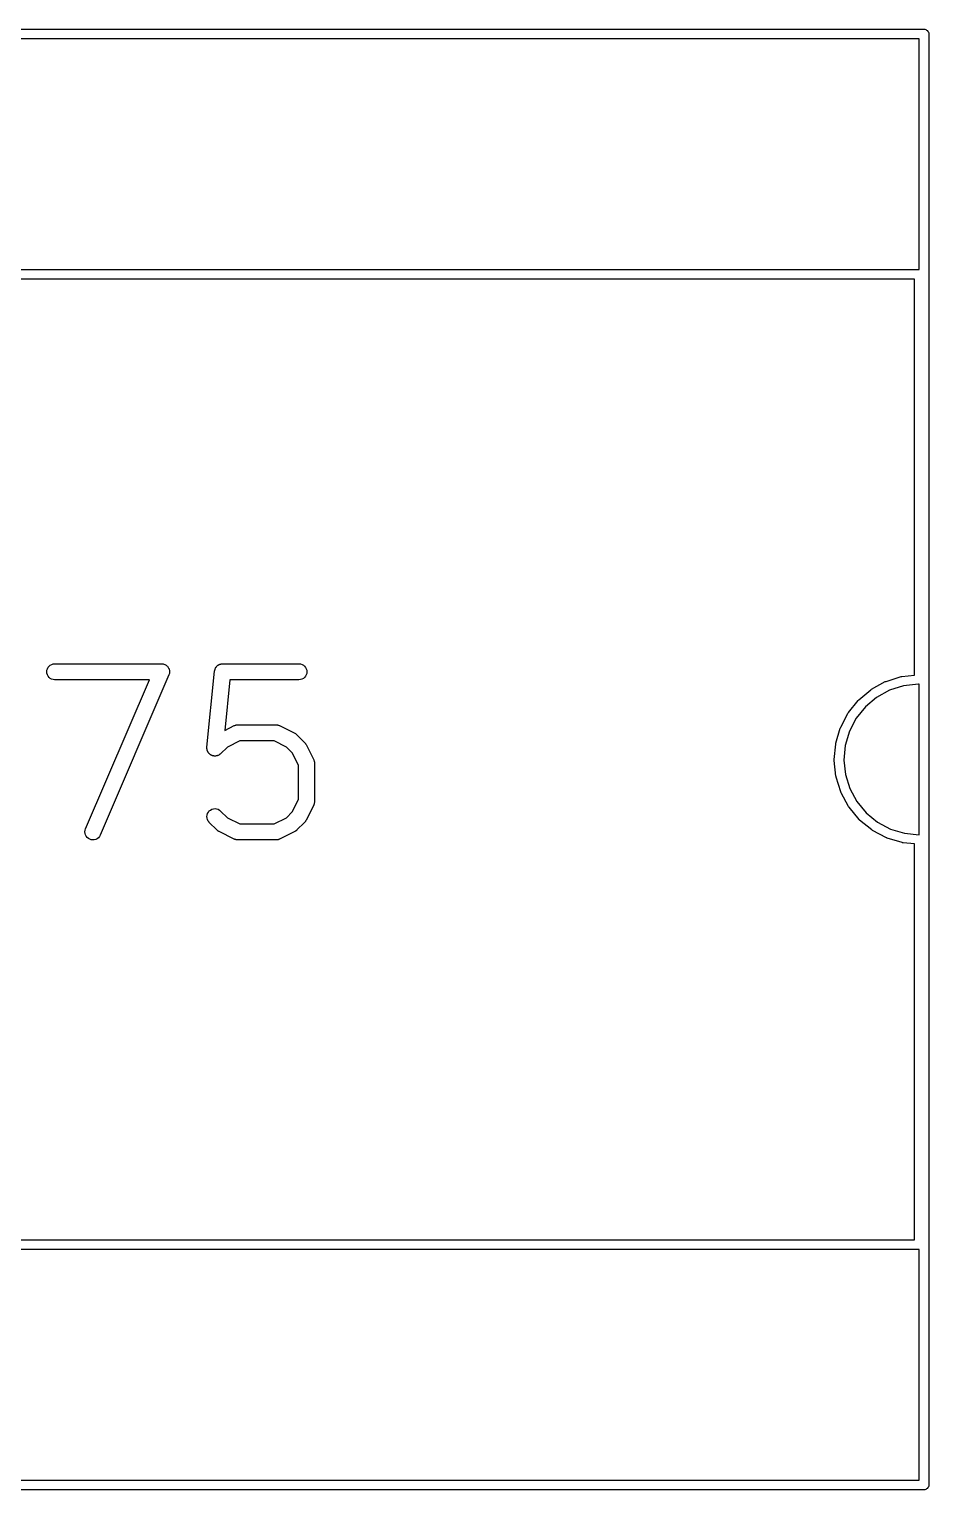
# Model space of a CAD drawing. Extents: x 94.4 to 145.6, y -140.8 to -106.9.
# Drawn here: x 134.36 to 145.59, y -140.82 to -122.58 of the extents above; entities that cross this region are included whole.
import ezdxf

# ---------------------------------------------------------------- set-up
doc = ezdxf.new("R2010")
doc.units = 0
doc.layers.add('BLACK', color=7, linetype='CONTINUOUS')

msp = doc.modelspace()

# ---------------------------------------------------------------- linework, layer by layer
at = {"layer": 'BLACK', "linetype": 'CONTINUOUS'}
for p, q in [((94.498, -122.579), (145.532, -122.579)), ((145.475, -122.699), (94.555, -122.699)), ((145.475, -125.579), (145.475, -122.699)), ((145.532, -122.579), (145.535, -122.579)), ((145.535, -122.579), (145.538, -122.579)), ((145.538, -122.579), (145.547, -122.58)), ((145.547, -122.58), (145.558, -122.583)), ((145.558, -122.583), (145.568, -122.589)), ((145.568, -122.589), (145.578, -122.596)), ((145.578, -122.596), (145.585, -122.606)), ((145.585, -122.606), (145.591, -122.616)), ((145.591, -122.616), (145.594, -122.627)), ((145.594, -122.627), (145.595, -122.639)), ((145.595, -122.639), (145.595, -122.642)), ((145.595, -122.642), (145.595, -140.756)), ((94.558, -125.579), (145.472, -125.579)), ((145.472, -125.579), (145.475, -125.579)), ((145.475, -125.579), (145.475, -125.579)), ((145.415, -125.699), (94.615, -125.699)), ((145.415, -130.644), (145.415, -125.699)), ((134.584, -130.603), (134.586, -130.584)), ((134.586, -130.584), (134.591, -130.565)), ((134.591, -130.565), (134.601, -130.548)), ((134.601, -130.548), (134.613, -130.533)), ((134.613, -130.533), (134.628, -130.52)), ((134.628, -130.52), (134.645, -130.511)), ((134.645, -130.511), (134.664, -130.506)), ((134.664, -130.506), (134.684, -130.504)), ((134.684, -130.504), (136.017, -130.504)), ((136.017, -130.504), (136.018, -130.504)), ((136.018, -130.504), (136.019, -130.504)), ((136.019, -130.504), (136.019, -130.504)), ((136.019, -130.504), (136.028, -130.505)), ((136.028, -130.505), (136.038, -130.506)), ((136.038, -130.506), (136.038, -130.506)), ((136.038, -130.506), (136.038, -130.506)), ((136.038, -130.506), (136.047, -130.509)), ((136.047, -130.509), (136.056, -130.512)), ((136.056, -130.512), (136.057, -130.512)), ((136.057, -130.512), (136.057, -130.512)), ((136.057, -130.512), (136.065, -130.517)), ((136.065, -130.517), (136.073, -130.521)), ((136.073, -130.521), (136.074, -130.521)), ((136.074, -130.521), (136.074, -130.522)), ((136.074, -130.522), (136.081, -130.528)), ((136.081, -130.528), (136.088, -130.534)), ((136.088, -130.534), (136.089, -130.534)), ((136.089, -130.534), (136.089, -130.534)), ((136.089, -130.534), (136.095, -130.542)), ((136.095, -130.542), (136.101, -130.549)), ((136.101, -130.549), (136.101, -130.549)), ((136.101, -130.549), (136.101, -130.55)), ((136.101, -130.55), (136.105, -130.558)), ((136.105, -130.558), (136.11, -130.566)), ((136.11, -130.566), (136.11, -130.567)), ((136.11, -130.567), (136.11, -130.567)), ((136.11, -130.567), (136.112, -130.576)), ((136.112, -130.576), (136.115, -130.585)), ((136.115, -130.585), (136.115, -130.585)), ((136.115, -130.585), (136.115, -130.586)), ((136.115, -130.586), (136.116, -130.595)), ((136.116, -130.595), (136.117, -130.604)), ((136.584, -131.546), (136.679, -130.594)), ((136.679, -130.592), (136.68, -130.588)), ((136.679, -130.594), (136.679, -130.592)), ((136.68, -130.588), (136.681, -130.584)), ((136.681, -130.584), (136.682, -130.579)), ((136.682, -130.579), (136.684, -130.573)), ((136.684, -130.573), (136.685, -130.569)), ((136.685, -130.569), (136.687, -130.565)), ((136.687, -130.565), (136.689, -130.56)), ((136.689, -130.56), (136.691, -130.555)), ((136.691, -130.555), (136.694, -130.552)), ((136.694, -130.552), (136.696, -130.548)), ((136.696, -130.548), (136.699, -130.544)), ((136.699, -130.544), (136.702, -130.539)), ((136.702, -130.539), (136.706, -130.536)), ((136.706, -130.536), (136.708, -130.533)), ((136.708, -130.533), (136.712, -130.529)), ((136.712, -130.529), (136.716, -130.526)), ((136.716, -130.526), (136.72, -130.523)), ((136.72, -130.523), (136.723, -130.52)), ((136.723, -130.52), (136.728, -130.518)), ((136.728, -130.518), (136.733, -130.515)), ((136.733, -130.515), (136.737, -130.513)), ((136.737, -130.513), (136.741, -130.511)), ((136.741, -130.511), (136.746, -130.51)), ((136.746, -130.51), (136.751, -130.508)), ((136.751, -130.508), (136.755, -130.507)), ((136.755, -130.507), (136.759, -130.506)), ((136.759, -130.506), (136.765, -130.505)), ((136.765, -130.505), (136.77, -130.504)), ((136.77, -130.504), (136.774, -130.504)), ((136.774, -130.504), (136.779, -130.504)), ((136.779, -130.504), (137.731, -130.504)), ((137.731, -130.504), (137.733, -130.504)), ((137.733, -130.504), (137.752, -130.506)), ((137.752, -130.506), (137.771, -130.512)), ((137.771, -130.512), (137.788, -130.521)), ((137.788, -130.521), (137.803, -130.534)), ((137.803, -130.534), (137.815, -130.549)), ((137.815, -130.549), (137.824, -130.566)), ((137.824, -130.566), (137.829, -130.585)), ((137.829, -130.585), (137.831, -130.604)), ((134.585, -130.622), (134.584, -130.603)), ((134.591, -130.641), (134.585, -130.622)), ((134.6, -130.659), (134.591, -130.641)), ((134.612, -130.674), (134.6, -130.659)), ((134.627, -130.686), (134.612, -130.674)), ((134.644, -130.696), (134.627, -130.686)), ((134.663, -130.702), (134.644, -130.696)), ((134.682, -130.704), (134.663, -130.702)), ((134.684, -130.704), (134.682, -130.704)), ((135.865, -130.704), (134.684, -130.704)), ((135.068, -132.564), (135.865, -130.704)), ((136.109, -130.643), (135.252, -132.643)), ((136.112, -130.633), (136.109, -130.643)), ((136.109, -130.643), (136.109, -130.643)), ((136.109, -130.643), (136.109, -130.643)), ((136.115, -130.625), (136.112, -130.633)), ((136.116, -130.614), (136.115, -130.624)), ((136.115, -130.624), (136.115, -130.624)), ((136.115, -130.624), (136.115, -130.625)), ((136.117, -130.605), (136.116, -130.614)), ((136.117, -130.604), (136.117, -130.605)), ((136.117, -130.605), (136.117, -130.605)), ((136.869, -130.704), (136.806, -131.335)), ((137.731, -130.704), (136.869, -130.704)), ((137.751, -130.702), (137.731, -130.704)), ((137.769, -130.696), (137.751, -130.702)), ((137.787, -130.687), (137.769, -130.696)), ((137.802, -130.675), (137.787, -130.687)), ((137.814, -130.66), (137.802, -130.675)), ((137.823, -130.643), (137.814, -130.66)), ((137.829, -130.624), (137.823, -130.643)), ((137.831, -130.604), (137.829, -130.624)), ((144.881, -130.821), (145.052, -130.727)), ((145.052, -130.727), (145.053, -130.727)), ((145.053, -130.727), (145.058, -130.725)), ((145.058, -130.725), (145.063, -130.723)), ((145.063, -130.723), (145.249, -130.664)), ((145.28, -130.78), (145.105, -130.835)), ((145.249, -130.664), (145.25, -130.663)), ((145.25, -130.663), (145.255, -130.662)), ((145.255, -130.662), (145.26, -130.661)), ((145.26, -130.661), (145.415, -130.644)), ((145.465, -130.759), (145.28, -130.78)), ((145.472, -130.759), (145.465, -130.759)), ((145.475, -130.759), (145.472, -130.759)), ((145.475, -132.639), (145.475, -130.759)), ((145.475, -130.759), (145.475, -130.759)), ((144.591, -131.114), (144.714, -130.962)), ((144.714, -130.961), (144.718, -130.957)), ((144.714, -130.962), (144.714, -130.961)), ((144.718, -130.957), (144.722, -130.953)), ((144.722, -130.953), (144.871, -130.828)), ((144.944, -130.924), (144.804, -131.042)), ((144.871, -130.828), (144.872, -130.827)), ((144.872, -130.827), (144.877, -130.824)), ((144.877, -130.824), (144.881, -130.821)), ((145.105, -130.835), (144.944, -130.924)), ((144.495, -131.297), (144.585, -131.124)), ((144.585, -131.123), (144.589, -131.118)), ((144.585, -131.124), (144.585, -131.123)), ((144.589, -131.118), (144.591, -131.114)), ((144.804, -131.042), (144.689, -131.184)), ((136.806, -131.335), (136.925, -131.276)), ((136.925, -131.276), (136.926, -131.276)), ((136.926, -131.276), (136.929, -131.275)), ((136.929, -131.275), (136.931, -131.273)), ((136.931, -131.273), (136.938, -131.271)), ((136.938, -131.271), (136.944, -131.269)), ((136.944, -131.269), (136.947, -131.268)), ((136.947, -131.268), (136.95, -131.268)), ((136.95, -131.268), (136.957, -131.267)), ((136.957, -131.267), (136.963, -131.266)), ((136.963, -131.266), (136.966, -131.266)), ((136.966, -131.266), (136.969, -131.266)), ((136.969, -131.266), (137.445, -131.266)), ((137.445, -131.266), (137.447, -131.266)), ((137.447, -131.266), (137.45, -131.266)), ((137.45, -131.266), (137.453, -131.266)), ((137.453, -131.266), (137.459, -131.267)), ((137.459, -131.267), (137.466, -131.268)), ((137.466, -131.268), (137.469, -131.269)), ((137.469, -131.269), (137.472, -131.269)), ((137.472, -131.269), (137.478, -131.272)), ((137.478, -131.272), (137.485, -131.274)), ((137.485, -131.274), (137.487, -131.275)), ((137.487, -131.275), (137.49, -131.276)), ((137.49, -131.276), (137.681, -131.371)), ((144.435, -131.495), (144.49, -131.307)), ((144.49, -131.307), (144.493, -131.302)), ((144.49, -131.307), (144.49, -131.307)), ((144.493, -131.302), (144.495, -131.297)), ((144.689, -131.184), (144.604, -131.347)), ((136.993, -131.466), (136.838, -131.543)), ((137.422, -131.466), (136.993, -131.466)), ((137.577, -131.543), (137.422, -131.466)), ((137.681, -131.371), (137.682, -131.372)), ((137.682, -131.372), (137.687, -131.375)), ((137.687, -131.375), (137.692, -131.378)), ((137.692, -131.378), (137.695, -131.38)), ((137.695, -131.38), (137.698, -131.383)), ((137.698, -131.383), (137.702, -131.387)), ((137.702, -131.387), (137.707, -131.39)), ((137.707, -131.39), (137.802, -131.485)), ((137.802, -131.485), (137.803, -131.486)), ((137.803, -131.486), (137.806, -131.491)), ((137.806, -131.491), (137.81, -131.495)), ((137.81, -131.495), (137.812, -131.498)), ((137.812, -131.498), (137.815, -131.502)), ((137.815, -131.502), (137.818, -131.507)), ((137.818, -131.507), (137.821, -131.511)), ((144.415, -131.701), (144.433, -131.506)), ((144.433, -131.505), (144.434, -131.5)), ((144.433, -131.506), (144.433, -131.505)), ((144.434, -131.5), (144.435, -131.495)), ((144.604, -131.347), (144.552, -131.523)), ((136.584, -131.551), (136.584, -131.546)), ((136.584, -131.556), (136.584, -131.551)), ((136.584, -131.561), (136.584, -131.556)), ((136.584, -131.566), (136.584, -131.561)), ((136.585, -131.57), (136.584, -131.566)), ((136.585, -131.575), (136.585, -131.57)), ((136.587, -131.58), (136.585, -131.575)), ((136.588, -131.585), (136.587, -131.58)), ((136.59, -131.589), (136.588, -131.585)), ((136.591, -131.594), (136.59, -131.589)), ((136.593, -131.598), (136.591, -131.594)), ((136.595, -131.603), (136.593, -131.598)), ((136.598, -131.607), (136.595, -131.603)), ((136.6, -131.611), (136.598, -131.607)), ((136.603, -131.615), (136.6, -131.611)), ((136.606, -131.619), (136.603, -131.615)), ((136.609, -131.623), (136.606, -131.619)), ((136.612, -131.626), (136.609, -131.623)), ((136.616, -131.63), (136.612, -131.626)), ((136.62, -131.633), (136.616, -131.63)), ((136.624, -131.636), (136.62, -131.633)), ((136.627, -131.639), (136.624, -131.636)), ((136.632, -131.641), (136.627, -131.639)), ((136.636, -131.644), (136.632, -131.641)), ((136.64, -131.646), (136.636, -131.644)), ((136.644, -131.648), (136.64, -131.646)), ((136.649, -131.65), (136.644, -131.648)), ((136.654, -131.652), (136.649, -131.65)), ((136.659, -131.653), (136.654, -131.652)), ((136.663, -131.654), (136.659, -131.653)), ((136.668, -131.655), (136.663, -131.654)), ((136.673, -131.656), (136.668, -131.655)), ((136.678, -131.656), (136.673, -131.656)), ((136.683, -131.656), (136.678, -131.656)), ((136.687, -131.656), (136.683, -131.656)), ((136.692, -131.656), (136.687, -131.656)), ((136.697, -131.655), (136.692, -131.656)), ((136.702, -131.654), (136.697, -131.655)), ((136.707, -131.653), (136.702, -131.654)), ((136.712, -131.652), (136.707, -131.653)), ((136.716, -131.65), (136.712, -131.652)), ((136.721, -131.649), (136.716, -131.65)), ((136.725, -131.647), (136.721, -131.649)), ((136.73, -131.645), (136.725, -131.647)), ((136.734, -131.642), (136.73, -131.645)), ((136.738, -131.64), (136.734, -131.642)), ((136.742, -131.637), (136.738, -131.64)), ((136.746, -131.634), (136.742, -131.637)), ((136.75, -131.631), (136.746, -131.634)), ((136.753, -131.628), (136.75, -131.631)), ((136.754, -131.627), (136.753, -131.628)), ((136.838, -131.543), (136.754, -131.627)), ((137.649, -131.615), (137.577, -131.543)), ((137.726, -131.77), (137.649, -131.615)), ((137.821, -131.511), (137.916, -131.702)), ((144.552, -131.523), (144.535, -131.706)), ((137.726, -132.199), (137.726, -131.77)), ((137.916, -131.702), (137.916, -131.703)), ((137.916, -131.703), (137.917, -131.706)), ((137.917, -131.706), (137.919, -131.709)), ((137.919, -131.709), (137.921, -131.715)), ((137.921, -131.715), (137.923, -131.721)), ((137.923, -131.721), (137.924, -131.724)), ((137.924, -131.724), (137.925, -131.727)), ((137.925, -131.727), (137.925, -131.734)), ((137.925, -131.734), (137.926, -131.741)), ((137.926, -131.741), (137.926, -131.744)), ((137.926, -131.744), (137.926, -131.747)), ((137.926, -131.747), (137.926, -132.223)), ((144.415, -131.706), (144.415, -131.701)), ((144.415, -131.711), (144.415, -131.706)), ((144.415, -131.712), (144.415, -131.711)), ((144.436, -131.906), (144.415, -131.712)), ((144.535, -131.706), (144.554, -131.888)), ((144.437, -131.912), (144.436, -131.906)), ((144.438, -131.917), (144.437, -131.912)), ((144.438, -131.918), (144.438, -131.917)), ((144.496, -132.104), (144.438, -131.918)), ((144.554, -131.888), (144.609, -132.063)), ((137.649, -132.354), (137.726, -132.199)), ((137.925, -132.237), (137.924, -132.244)), ((137.926, -132.23), (137.925, -132.237)), ((137.926, -132.223), (137.926, -132.224)), ((137.926, -132.224), (137.926, -132.227)), ((137.926, -132.227), (137.926, -132.23)), ((144.498, -132.109), (144.496, -132.104)), ((144.5, -132.114), (144.498, -132.109)), ((144.5, -132.115), (144.5, -132.114)), ((144.593, -132.287), (144.5, -132.115)), ((144.609, -132.063), (144.696, -132.224)), ((144.696, -132.224), (144.813, -132.366)), ((136.584, -132.412), (136.586, -132.393)), ((136.585, -132.432), (136.584, -132.412)), ((136.586, -132.393), (136.592, -132.374)), ((136.592, -132.374), (136.601, -132.357)), ((136.601, -132.357), (136.613, -132.342)), ((136.613, -132.342), (136.629, -132.33)), ((136.629, -132.33), (136.646, -132.321)), ((136.646, -132.321), (136.664, -132.315)), ((136.664, -132.315), (136.684, -132.313)), ((136.684, -132.313), (136.703, -132.315)), ((136.703, -132.315), (136.722, -132.321)), ((136.722, -132.321), (136.739, -132.33)), ((136.739, -132.33), (136.754, -132.343)), ((136.754, -132.343), (136.838, -132.426)), ((137.577, -132.426), (137.649, -132.354)), ((137.916, -132.268), (137.821, -132.458)), ((137.917, -132.265), (137.916, -132.268)), ((137.918, -132.262), (137.917, -132.265)), ((137.92, -132.256), (137.918, -132.262)), ((137.923, -132.249), (137.92, -132.256)), ((137.924, -132.244), (137.923, -132.246)), ((137.923, -132.246), (137.923, -132.249)), ((144.596, -132.291), (144.593, -132.287)), ((144.599, -132.296), (144.596, -132.291)), ((144.6, -132.296), (144.599, -132.296)), ((144.724, -132.447), (144.6, -132.296)), ((144.813, -132.366), (144.955, -132.482)), ((135.06, -132.602), (135.062, -132.583)), ((135.061, -132.622), (135.06, -132.602)), ((135.062, -132.583), (135.068, -132.564)), ((136.591, -132.45), (136.585, -132.432)), ((136.6, -132.468), (136.591, -132.45)), ((136.612, -132.483), (136.6, -132.468)), ((136.613, -132.484), (136.612, -132.483)), ((136.708, -132.579), (136.613, -132.484)), ((136.712, -132.583), (136.708, -132.579)), ((136.716, -132.587), (136.712, -132.583)), ((136.72, -132.589), (136.716, -132.587)), ((136.723, -132.592), (136.72, -132.589)), ((136.728, -132.594), (136.723, -132.592)), ((136.733, -132.597), (136.728, -132.594)), ((136.734, -132.598), (136.733, -132.597)), ((136.925, -132.693), (136.734, -132.598)), ((136.838, -132.426), (136.993, -132.504)), ((136.993, -132.504), (137.422, -132.504)), ((137.422, -132.504), (137.577, -132.426)), ((137.681, -132.598), (137.49, -132.693)), ((137.685, -132.595), (137.681, -132.598)), ((137.69, -132.592), (137.685, -132.595)), ((137.694, -132.59), (137.69, -132.592)), ((137.697, -132.588), (137.694, -132.59)), ((137.701, -132.584), (137.697, -132.588)), ((137.706, -132.58), (137.701, -132.584)), ((137.707, -132.579), (137.706, -132.58)), ((137.802, -132.484), (137.707, -132.579)), ((137.805, -132.48), (137.802, -132.484)), ((137.809, -132.476), (137.805, -132.48)), ((137.812, -132.472), (137.809, -132.476)), ((137.814, -132.469), (137.812, -132.472)), ((137.817, -132.464), (137.814, -132.469)), ((137.82, -132.459), (137.817, -132.464)), ((137.821, -132.458), (137.82, -132.459)), ((144.728, -132.451), (144.724, -132.447)), ((144.732, -132.455), (144.728, -132.451)), ((144.884, -132.578), (144.732, -132.455)), ((144.732, -132.455), (144.732, -132.455)), ((144.888, -132.581), (144.884, -132.578)), ((144.893, -132.584), (144.888, -132.581)), ((144.893, -132.585), (144.893, -132.584)), ((145.066, -132.677), (144.893, -132.585)), ((144.955, -132.482), (145.117, -132.568)), ((145.117, -132.568), (145.292, -132.621)), ((135.067, -132.641), (135.061, -132.622)), ((135.076, -132.658), (135.067, -132.641)), ((135.088, -132.673), (135.076, -132.658)), ((135.103, -132.686), (135.088, -132.673)), ((135.12, -132.695), (135.103, -132.686)), ((135.138, -132.701), (135.12, -132.695)), ((135.158, -132.704), (135.138, -132.701)), ((135.177, -132.702), (135.158, -132.704)), ((135.196, -132.697), (135.177, -132.702)), ((135.213, -132.688), (135.196, -132.697)), ((135.229, -132.676), (135.213, -132.688)), ((135.241, -132.661), (135.229, -132.676)), ((135.251, -132.644), (135.241, -132.661)), ((135.252, -132.643), (135.251, -132.644)), ((136.927, -132.694), (136.925, -132.693)), ((136.93, -132.696), (136.927, -132.694)), ((136.936, -132.698), (136.93, -132.696)), ((136.943, -132.7), (136.936, -132.698)), ((136.946, -132.701), (136.943, -132.7)), ((136.948, -132.702), (136.946, -132.701)), ((136.955, -132.702), (136.948, -132.702)), ((136.962, -132.703), (136.955, -132.702)), ((136.965, -132.703), (136.962, -132.703)), ((136.968, -132.704), (136.965, -132.703)), ((136.969, -132.704), (136.968, -132.704)), ((137.445, -132.704), (136.969, -132.704)), ((137.448, -132.703), (137.445, -132.704)), ((137.451, -132.704), (137.448, -132.703)), ((137.458, -132.703), (137.451, -132.704)), ((137.465, -132.702), (137.458, -132.703)), ((137.468, -132.701), (137.465, -132.702)), ((137.471, -132.701), (137.468, -132.701)), ((137.477, -132.698), (137.471, -132.701)), ((137.484, -132.696), (137.477, -132.698)), ((137.486, -132.695), (137.484, -132.696)), ((137.489, -132.694), (137.486, -132.695)), ((137.49, -132.693), (137.489, -132.694)), ((145.071, -132.679), (145.066, -132.677)), ((145.076, -132.681), (145.071, -132.679)), ((145.077, -132.681), (145.076, -132.681)), ((145.263, -132.737), (145.077, -132.681)), ((145.269, -132.738), (145.263, -132.737)), ((145.274, -132.74), (145.269, -132.738)), ((145.275, -132.74), (145.274, -132.74)), ((145.415, -132.753), (145.275, -132.74)), ((145.292, -132.621), (145.475, -132.639)), ((145.415, -137.699), (145.415, -132.753)), ((145.475, -132.639), (145.475, -132.639)), ((94.615, -137.699), (145.415, -137.699)), ((145.472, -137.819), (94.558, -137.819)), ((145.475, -137.819), (145.472, -137.819)), ((145.475, -140.699), (145.475, -137.819)), ((94.555, -140.699), (145.475, -140.699)), ((145.568, -140.809), (145.558, -140.815)), ((145.578, -140.802), (145.568, -140.809)), ((145.585, -140.792), (145.578, -140.802)), ((145.591, -140.782), (145.585, -140.792)), ((145.594, -140.771), (145.591, -140.782)), ((145.595, -140.759), (145.594, -140.771)), ((145.595, -140.756), (145.595, -140.759)), ((145.532, -140.819), (94.498, -140.819)), ((145.535, -140.819), (145.532, -140.819)), ((145.538, -140.819), (145.535, -140.819)), ((145.547, -140.818), (145.538, -140.819)), ((145.538, -140.819), (145.538, -140.819)), ((145.558, -140.815), (145.547, -140.818))]:
    msp.add_line(p, q, dxfattribs=at)

doc.saveas('drawing.dxf')
